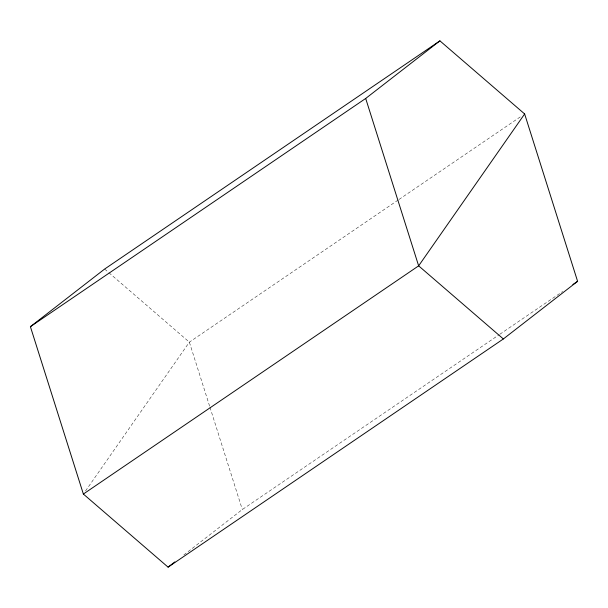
<?xml version="1.0" encoding="UTF-8"?>
<svg xmlns="http://www.w3.org/2000/svg" width="608" height="608" viewBox="0 0 608 608"><rect width="100%" height="100%" fill="white"/><g stroke="black" fill="none" stroke-linecap="round" stroke-linejoin="round"><path stroke-width="0.46" stroke-dasharray="3.04 2.28" d="M85.538 490.93L189.354 342.152L398.217 199.994M183.836 554.929L242.318 509.534L499.077 334.772M399.008 199.462L521.497 116.09M499.867 334.24L562.681 291.483M104.637 269.048L108.224 272.148M108.938 272.764L189.354 342.152L209.684 406.387M209.973 407.299L242.318 509.534"/><path stroke-width="0.91" d="M524.636 113.954L418.646 265.848L83.364 494.046L168.089 567.15L503.363 338.952L577.6 281.329L524.636 113.954L439.911 40.85L104.637 269.048L30.4 326.671L83.364 494.046M30.4 326.671L365.682 98.466L439.911 40.85M168.089 567.15L174.838 561.914M572.888 284.536L577.6 281.329M503.363 338.952L418.646 265.848L365.682 98.466"/></g></svg>
